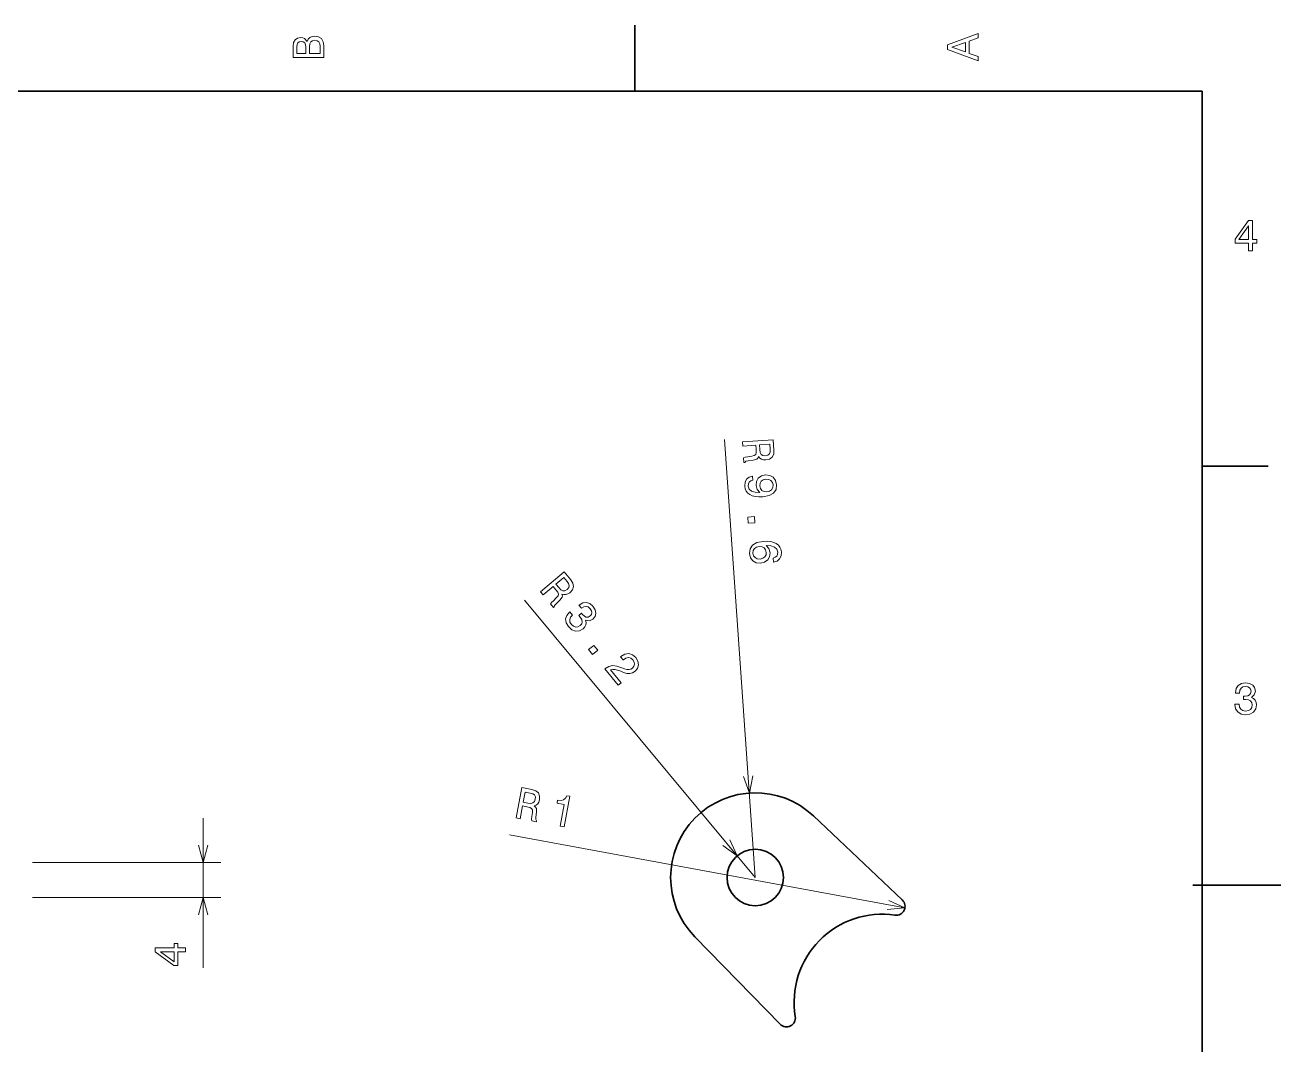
# Model space of a CAD drawing. Extents: x 0 to 296, y 0 to 210.
# Drawn here: x 153.6 to 295.9, y 91.9 to 207.5 of the extents above; entities that cross this region are included whole.
import ezdxf

# ---------------------------------------------------------------- set-up
doc = ezdxf.new("R2010")
doc.units = 0

msp = doc.modelspace()

# ---------------------------------------------------------------- linework, layer by layer
at = {"color": 7, "lineweight": 35, "ltscale": 0.1875}
for p, q in [((222.699997, 200), (222.699997, 207.5)), ((287, 157.5), (294.5, 157.5))]:
    msp.add_line(p, q, dxfattribs=at)
at = {"color": 7, "lineweight": 35}
for p, q in [((287, 200), (10, 200)), ((287, 10), (287, 200))]:
    msp.add_line(p, q, dxfattribs=at)
at = {"color": 7, "lineweight": 13}
for p, q in [((236.347855, 110.868156), (232.871078, 160.506531)), ((236.347855, 110.868156), (210.193405, 142.295212)), ((253.310638, 107.417252), (208.480652, 115.724388)), ((154.391846, 112.588074), (175.736267, 112.588074)), ((154.391846, 108.588074), (175.736267, 108.588074))]:
    msp.add_line(p, q, dxfattribs=at)
at = {"color": 7, "lineweight": 13, "ltscale": 0.423602}
msp.add_line((173.736267, 100.643982), (173.736267, 117.588074), dxfattribs=at)
at = {"color": 7, "lineweight": 35, "ltscale": 0.346473}
for p, q in [((242.941696, 117.845352), (253.014236, 108.326241)), ((229.48407, 104.156334), (239.173508, 94.247536))]:
    msp.add_line(p, q, dxfattribs=at)
at = {"color": 7, "lineweight": 35, "ltscale": 0.25}
msp.add_line((285.941101, 110), (295.941101, 110), dxfattribs=at)
at = {"color": 7, "lineweight": 13}
for points in [[(261.633209, 203.466858), (261.633209, 203.930847), (260.604401, 204.298996), (260.604401, 205.695969), (261.633209, 206.064133), (261.633209, 206.538193), (258.128174, 205.257217), (258.128174, 204.742798)], [(185.542007, 205.630417), (185.249496, 205.983429), (185.052811, 206.074219), (184.81073, 206.104477), (184.432495, 206.03891), (184.160156, 205.842224), (183.993729, 205.524506), (183.933212, 205.080704), (183.933212, 203.835022), (187.433212, 203.835022), (187.433212, 205.151306), (187.36261, 205.620331), (187.155838, 205.968307), (186.828018, 206.185165), (186.384216, 206.260818), (186.08667, 206.215424), (185.839554, 206.094391), (185.65799, 205.897705)], [(185.385666, 204.984879), (185.385666, 204.298996), (184.351807, 204.298996), (184.351807, 205.025223), (184.382065, 205.297562), (184.472839, 205.489197), (184.629181, 205.605194), (184.86116, 205.645538), (185.093155, 205.600143), (185.254532, 205.479111), (185.355408, 205.272339)], [(187.014618, 205.095825), (187.014618, 204.298996), (185.809296, 204.298996), (185.809296, 205.050446), (185.844589, 205.368164), (185.9505, 205.595108), (186.132065, 205.731277), (186.394302, 205.776657), (186.671692, 205.731277), (186.863327, 205.605194), (186.979324, 205.393372)], [(260.17572, 204.460388), (258.632477, 205), (260.17572, 205.539627)], [(292.277374, 181.916794), (292.731262, 181.916794), (292.731262, 182.784225), (293.23056, 182.784225), (293.23056, 183.187683), (292.731262, 183.187683), (292.731262, 185.341141), (292.272339, 185.341141), (290.739197, 183.228027), (290.739197, 182.784225), (292.277374, 182.784225)], [(291.162842, 183.187683), (292.277374, 184.756134), (292.277374, 183.187683)], [(234.893677, 160.25386), (234.926453, 159.78598), (236.400497, 159.889221), (236.433975, 159.411285), (236.443542, 159.058075), (236.388626, 158.831787), (236.231064, 158.699402), (235.937759, 158.628311), (235.48674, 158.571442), (235.192032, 158.520462), (235.020172, 158.447754), (235.057175, 157.919525), (235.152771, 157.926208), (235.285522, 158.051788), (235.544312, 158.110367), (236.105301, 158.185043), (236.516876, 158.29982), (236.639587, 158.424683), (236.722488, 158.612488), (236.86235, 158.420074), (237.048294, 158.291534), (237.276001, 158.216492), (237.544754, 158.204971), (237.962418, 158.305008), (238.265259, 158.528442), (238.433182, 158.873871), (238.466873, 159.331238), (238.385117, 160.498413)], [(238.03009, 159.432083), (238.021393, 159.123093), (237.940964, 158.90007), (237.774384, 158.751892), (237.500854, 158.687241), (237.205551, 158.717102), (237.019958, 158.840607), (236.913177, 159.065689), (236.865829, 159.380875), (236.828125, 159.919189), (237.990265, 160.00058)], [(236.035004, 156.37384), (235.642838, 156.270538), (235.351105, 156.032715), (235.183899, 155.677216), (235.145172, 155.219498), (235.201187, 154.92514), (235.310425, 154.664856), (235.482239, 154.449387), (235.71698, 154.273712), (236.004257, 154.142166), (236.354111, 154.05545), (236.751099, 154.017532), (237.205643, 154.024094), (237.909012, 154.159302), (238.409927, 154.442108), (238.694351, 154.856369), (238.767334, 155.402435), (238.642242, 155.889114), (238.37468, 156.244492), (237.985489, 156.4599), (237.511963, 156.507614), (237.034637, 156.393295), (236.683945, 156.131119), (236.477188, 155.762741), (236.43309, 155.309708), (236.561798, 154.843506), (236.878616, 154.506744), (236.314545, 154.548126), (235.905823, 154.681274), (235.652115, 154.911224), (235.55304, 155.243011), (235.569931, 155.50708), (235.667221, 155.706009), (235.834488, 155.844116), (236.067413, 155.910995)], [(237.551178, 156.019974), (237.866623, 155.991516), (238.123001, 155.86792), (238.294464, 155.657471), (238.369888, 155.374588), (238.335342, 155.073883), (238.195236, 154.836578), (237.963623, 154.678802), (237.655579, 154.601608), (237.334763, 154.63475), (237.08844, 154.759048), (236.926331, 154.980255), (236.854538, 155.283615), (236.885468, 155.563843), (237.016205, 155.79039), (237.237762, 155.947464)], [(235.490982, 151.726044), (235.539612, 151.031784), (236.289215, 151.08429), (236.240585, 151.778549)], [(238.411575, 146.62326), (238.812378, 146.747391), (239.098724, 146.989899), (239.265945, 147.345398), (239.300339, 147.792694), (239.244324, 148.087051), (239.130768, 148.336929), (238.958954, 148.552399), (238.724213, 148.728058), (238.436935, 148.859604), (238.092117, 148.946686), (237.689743, 148.989273), (237.240585, 148.978043), (236.53183, 148.847504), (236.030914, 148.564697), (235.746826, 148.145416), (235.679245, 147.594666), (235.803986, 147.113007), (236.066513, 146.757294), (236.455704, 146.541885), (236.934601, 146.489487), (237.406555, 146.60849), (237.757599, 146.865631), (237.964005, 147.239029), (238.013489, 147.687393), (237.879395, 148.158279), (237.567612, 148.495392), (238.126297, 148.458679), (238.535004, 148.325531), (238.788727, 148.095581), (238.893188, 147.759125), (238.87056, 147.504761), (238.778305, 147.306183), (238.611023, 147.168076), (238.37915, 147.086105)], [(236.895386, 146.977127), (236.57457, 147.010269), (236.323212, 147.134216), (236.146378, 147.349335), (236.076324, 147.627533), (236.10585, 147.927887), (236.245956, 148.165192), (236.477219, 148.328003), (236.790985, 148.395493), (237.10643, 148.367035), (237.352753, 148.242722), (237.519882, 148.021881), (237.597076, 147.713837), (237.56076, 147.438293), (237.430023, 147.211746), (237.20343, 147.054321)], [(211.982315, 143.272217), (212.282333, 142.911713), (213.418121, 143.856934), (213.724609, 143.488678), (213.938797, 143.207657), (214.026474, 142.991928), (213.975983, 142.792435), (213.779526, 142.563324), (213.446777, 142.253601), (213.237427, 142.040009), (213.140472, 141.880585), (213.479202, 141.473557), (213.552856, 141.534851), (213.587189, 141.71434), (213.76297, 141.913101), (214.174545, 142.301559), (214.441437, 142.635223), (214.468033, 142.808258), (214.425537, 143.009094), (214.651489, 142.934692), (214.877502, 142.939072), (215.10614, 143.01123), (215.330933, 143.158966), (215.611389, 143.484222), (215.726563, 143.842529), (215.66095, 144.220947), (215.42099, 144.611771), (214.672546, 145.511108)], [(215.007629, 144.438339), (215.181152, 144.182526), (215.246216, 143.954544), (215.197647, 143.736969), (215.013489, 143.524643), (214.756393, 143.376297), (214.533615, 143.368042), (214.31543, 143.488297), (214.092804, 143.716385), (213.74762, 144.131165), (214.643082, 144.876373)], [(215.315598, 140.985657), (215.288452, 140.963074), (214.967941, 140.591354), (214.840454, 140.176895), (214.900879, 139.741638), (215.151123, 139.3069), (215.552551, 138.958603), (215.974731, 138.798187), (216.407394, 138.830185), (216.814331, 139.050751), (217.017242, 139.27211), (217.132324, 139.512238), (217.159622, 139.771149), (217.109436, 140.044327), (217.528458, 139.966568), (217.936035, 140.154846), (218.190002, 140.46463), (218.279984, 140.821655), (218.197586, 141.212372), (217.938278, 141.626434), (217.585907, 141.923706), (217.192749, 142.049225), (216.77623, 141.997849), (216.367325, 141.755966), (216.340195, 141.733383), (216.627319, 141.388382), (216.901215, 141.563843), (217.163406, 141.61145), (217.40744, 141.538971), (217.636536, 141.342529), (217.773285, 141.115143), (217.814468, 140.900085), (217.756866, 140.701248), (217.60759, 140.51796), (217.388611, 140.394775), (217.183258, 140.381348), (216.970245, 140.47963), (216.763092, 140.681229), (216.641159, 140.835632), (216.33493, 140.58078), (216.500748, 140.397278), (216.669098, 140.124039), (216.727692, 139.864426), (216.66684, 139.630066), (216.501404, 139.426773), (216.241089, 139.282303), (215.98085, 139.255997), (215.727783, 139.347198), (215.496109, 139.554626), (215.331635, 139.831116), (215.29953, 140.106201), (215.392029, 140.373474), (215.612396, 140.629028)], [(217.450775, 136.70134), (217.895966, 136.166397), (218.473557, 136.647079), (218.028366, 137.182022)], [(219.276077, 134.508057), (220.814911, 132.659012), (221.148285, 132.936447), (219.932068, 134.397858), (220.182007, 134.468079), (220.449326, 134.454346), (221.082642, 134.253113), (221.389267, 134.121185), (221.768875, 134.004059), (222.114319, 133.983185), (222.43013, 134.068848), (222.722122, 134.246231), (222.992889, 134.58313), (223.097107, 134.978241), (223.027649, 135.392822), (222.785767, 135.801727), (222.410172, 136.119019), (221.992462, 136.250381), (221.55011, 136.190613), (221.114731, 135.933258), (221.060455, 135.888092), (221.354034, 135.535339), (221.38504, 135.561142), (221.677673, 135.745636), (221.958603, 135.802277), (222.221375, 135.738815), (222.447891, 135.553345), (222.596237, 135.296265), (222.638046, 135.04892), (222.577194, 134.81456), (222.41951, 134.617722), (222.218613, 134.49646), (222.006134, 134.44429), (221.771118, 134.458649), (221.512878, 134.53244), (221.198486, 134.657898), (220.641998, 134.837784), (220.163559, 134.892334), (219.721176, 134.793182), (219.28772, 134.517746)], [(290.729126, 130.51622), (290.729126, 130.480911), (290.809814, 129.996765), (291.046844, 129.633652), (291.420044, 129.401657), (291.914276, 129.315933), (292.438782, 129.401657), (292.832153, 129.623566), (293.08429, 129.976593), (293.175079, 130.430481), (293.134735, 130.728027), (293.023773, 130.970108), (292.842224, 131.156708), (292.600159, 131.292877), (292.927948, 131.565216), (293.043945, 131.998932), (292.968292, 132.392303), (292.751434, 132.68985), (292.398407, 132.87645), (291.914276, 132.942017), (291.460388, 132.861313), (291.112396, 132.63942), (290.885468, 132.286392), (290.809814, 131.817368), (290.809814, 131.782074), (291.258636, 131.782074), (291.299011, 132.104828), (291.430115, 132.336823), (291.641937, 132.478027), (291.939484, 132.528473), (292.201721, 132.488113), (292.393372, 132.382217), (292.509369, 132.210739), (292.554749, 131.97876), (292.509369, 131.731628), (292.388336, 131.565216), (292.176514, 131.46434), (291.889069, 131.434082), (291.692383, 131.439133), (291.692383, 131.04071), (291.939484, 131.050797), (292.257202, 131.005417), (292.494232, 130.884369), (292.635468, 130.687683), (292.685883, 130.430481), (292.630402, 130.13797), (292.484161, 129.921112), (292.252167, 129.784943), (291.944519, 129.739563), (291.626801, 129.789993), (291.394806, 129.941284), (291.248566, 130.183365), (291.193085, 130.51622)], [(209.231842, 117.61924), (209.693024, 117.533783), (209.96225, 118.98671), (210.433334, 118.899414), (210.777695, 118.820221), (210.983017, 118.710365), (211.071701, 118.524673), (211.067078, 118.222916), (211.009171, 117.772026), (210.984711, 117.473946), (211.012054, 117.28936), (211.53273, 117.192871), (211.550201, 117.287094), (211.461868, 117.447075), (211.469971, 117.71228), (211.538177, 118.274101), (211.530151, 118.701302), (211.439987, 118.851364), (211.278931, 118.978668), (211.500259, 119.06588), (211.671265, 119.213707), (211.800949, 119.415359), (211.87941, 119.672661), (211.887177, 120.102066), (211.746704, 120.451225), (211.454346, 120.700302), (211.019989, 120.847473), (209.869553, 121.060654)], [(210.812958, 120.44986), (211.10994, 120.364059), (211.30571, 120.230331), (211.40744, 120.03196), (211.40152, 119.750954), (211.298645, 119.472534), (211.132599, 119.323784), (210.887939, 119.276794), (210.570953, 119.309891), (210.040344, 119.408211), (210.252625, 120.553696)], [(214.216858, 116.695496), (214.668121, 116.611877), (215.310425, 120.078087), (214.973221, 120.140572), (214.827911, 119.854622), (214.611725, 119.684395), (214.316925, 119.615921), (213.932709, 119.646088), (213.867462, 119.294006), (214.670792, 119.145149)], [(171.736267, 102.439362), (171.736267, 102.89325), (170.868835, 102.89325), (170.868835, 103.392548), (170.465378, 103.392548), (170.465378, 102.89325), (168.31192, 102.89325), (168.31192, 102.434326), (170.425034, 100.901184), (170.868835, 100.901184), (170.868835, 102.439362)], [(170.465378, 101.324829), (168.896927, 102.439362), (170.465378, 102.439362)]]:
    msp.add_lwpolyline(points, close=True, dxfattribs=at)
for points in [[(235.025742, 122.335663), (235.677094, 120.444695), (236.058487, 122.407997)], [(173.218628, 114.519897), (173.736267, 112.588074), (174.253906, 114.519897)], [(232.667221, 114.481575), (234.300873, 113.327805), (233.462982, 115.143822)], [(174.253906, 106.656219), (173.736267, 108.588074), (173.218628, 106.656219)], [(251.316803, 107.260262), (253.310638, 107.417252), (251.505432, 108.278206)]]:
    msp.add_lwpolyline(points, dxfattribs=at)
at = {"color": 7, "lineweight": 35}
msp.add_circle((236.347855, 110.868156), 3.2, dxfattribs=at)
for centre, radius, start, end in [((236.347855, 110.868156), 9.6, 46.618049, 224.358686), ((252.327377, 107.599449), 1, 261.732456, 46.618049), ((250.745621, 96.713768), 10, 81.732455, 189.244287), ((239.888489, 94.946686), 1, 224.358686, 9.244285)]:
    msp.add_arc(centre, radius, start, end, dxfattribs=at)

doc.saveas('drawing.dxf')
